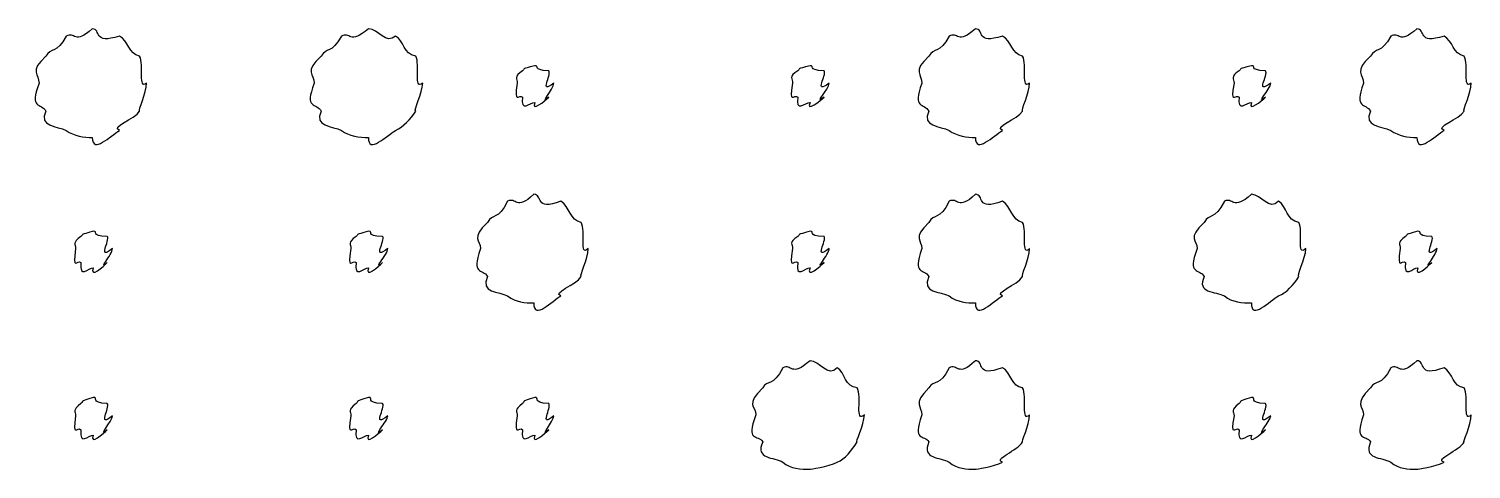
# Model space of a CAD drawing. Header units: millimetres. Extents: x -178 to -32, y 41 to 266.
# Drawn here: x -151.3 to -142.21, y 148.72 to 151.49 of the extents above; entities that cross this region are included whole.
import ezdxf

# ---------------------------------------------------------------- set-up
doc = ezdxf.new("R2010")
doc.units = ezdxf.units.MM
doc.layers.get('0').update_dxf_attribs({"linetype": 'CONTINUOUS'})

msp = doc.modelspace()

# ---------------------------------------------------------------- linework, layer by layer
at = {"color": 0}
for p, q in [((-150.899, 151.491), (-150.899, 151.491)), ((-149.158, 151.491), (-149.158, 151.491)), ((-145.334, 151.491), (-145.334, 151.491)), ((-142.552, 151.491), (-142.552, 151.491)), ((-148.111, 151.259), (-148.111, 151.259)), ((-146.376, 151.259), (-146.376, 151.259)), ((-143.594, 151.259), (-143.594, 151.259)), ((-148.117, 150.449), (-148.117, 150.449)), ((-145.334, 150.449), (-145.334, 150.449)), ((-143.594, 150.449), (-143.594, 150.449)), ((-150.893, 150.217), (-150.893, 150.217)), ((-149.158, 150.217), (-149.158, 150.217)), ((-146.376, 150.217), (-146.376, 150.217)), ((-142.547, 150.217), (-142.547, 150.217)), ((-146.376, 149.401), (-146.376, 149.401)), ((-145.334, 149.401), (-145.334, 149.401)), ((-142.552, 149.401), (-142.552, 149.401)), ((-150.893, 149.17), (-150.893, 149.17)), ((-149.158, 149.17), (-149.158, 149.17)), ((-148.111, 149.17), (-148.111, 149.17)), ((-143.594, 149.17), (-143.594, 149.17))]:
    msp.add_line(p, q, dxfattribs=at)
for points in [[(-151.064, 151.446), (-151.122, 151.331), (-151.161, 151.375), (-151.191, 151.32)], [(-150.899, 151.491), (-151.012, 151.389), (-151.009, 151.475), (-151.064, 151.446)], [(-150.728, 151.446), (-150.899, 151.389), (-150.84, 151.491), (-150.899, 151.491)], [(-150.601, 151.32), (-150.67, 151.331), (-150.673, 151.416), (-150.728, 151.446)], [(-149.329, 151.446), (-149.391, 151.331), (-149.426, 151.375), (-149.456, 151.32)], [(-149.158, 151.491), (-149.281, 151.389), (-149.274, 151.475), (-149.329, 151.446)], [(-148.988, 151.446), (-149.045, 151.389), (-149.099, 151.491), (-149.158, 151.491)], [(-148.861, 151.32), (-148.939, 151.331), (-148.935, 151.416), (-148.988, 151.446)], [(-145.5, 151.446), (-145.558, 151.331), (-145.596, 151.375), (-145.627, 151.32)], [(-145.334, 151.491), (-145.447, 151.389), (-145.445, 151.475), (-145.5, 151.446)], [(-145.163, 151.446), (-145.334, 151.389), (-145.275, 151.491), (-145.334, 151.491)], [(-145.037, 151.32), (-145.106, 151.331), (-145.108, 151.416), (-145.163, 151.446)], [(-142.717, 151.446), (-142.776, 151.331), (-142.814, 151.375), (-142.844, 151.32)], [(-142.552, 151.491), (-142.665, 151.389), (-142.662, 151.475), (-142.717, 151.446)], [(-142.381, 151.446), (-142.552, 151.389), (-142.493, 151.491), (-142.552, 151.491)], [(-142.254, 151.32), (-142.323, 151.331), (-142.326, 151.416), (-142.381, 151.446)], [(-151.191, 151.32), (-151.299, 151.22), (-151.235, 151.207), (-151.235, 151.149)], [(-150.557, 151.149), (-150.612, 151.102), (-150.571, 151.264), (-150.601, 151.32)], [(-149.456, 151.32), (-149.568, 151.22), (-149.5, 151.207), (-149.5, 151.149)], [(-148.817, 151.149), (-148.877, 151.102), (-148.831, 151.264), (-148.861, 151.32)], [(-148.111, 151.259), (-148.201, 151.234), (-148.166, 151.248), (-148.188, 151.226)], [(-148.023, 151.226), (-148.135, 151.234), (-148.074, 151.259), (-148.111, 151.259)], [(-146.376, 151.259), (-146.47, 151.234), (-146.431, 151.248), (-146.453, 151.226)], [(-146.288, 151.226), (-146.404, 151.234), (-146.339, 151.259), (-146.376, 151.259)], [(-145.627, 151.32), (-145.734, 151.22), (-145.671, 151.207), (-145.671, 151.149)], [(-144.993, 151.149), (-145.048, 151.102), (-145.006, 151.264), (-145.037, 151.32)], [(-143.594, 151.259), (-143.687, 151.234), (-143.649, 151.248), (-143.671, 151.226)], [(-143.506, 151.226), (-143.621, 151.234), (-143.557, 151.259), (-143.594, 151.259)], [(-142.844, 151.32), (-142.952, 151.22), (-142.888, 151.207), (-142.888, 151.149)], [(-142.21, 151.149), (-142.265, 151.102), (-142.224, 151.264), (-142.254, 151.32)], [(-148.188, 151.226), (-148.245, 151.19), (-148.221, 151.178), (-148.221, 151.149)], [(-147.99, 151.149), (-148.09, 151.073), (-148.001, 151.204), (-148.023, 151.226)], [(-146.453, 151.226), (-146.514, 151.19), (-146.486, 151.178), (-146.486, 151.149)], [(-146.255, 151.149), (-146.36, 151.073), (-146.266, 151.204), (-146.288, 151.226)], [(-143.671, 151.226), (-143.732, 151.19), (-143.704, 151.178), (-143.704, 151.149)], [(-143.473, 151.149), (-143.577, 151.073), (-143.484, 151.204), (-143.506, 151.226)], [(-151.235, 151.149), (-151.299, 150.981), (-151.22, 151.027), (-151.191, 150.972)], [(-150.601, 150.972), (-150.612, 150.981), (-150.557, 151.085), (-150.557, 151.149)], [(-149.5, 151.149), (-149.568, 150.981), (-149.485, 151.027), (-149.456, 150.972)], [(-148.861, 150.972), (-148.877, 150.981), (-148.817, 151.085), (-148.817, 151.149)], [(-148.221, 151.149), (-148.245, 151.007), (-148.21, 151.083), (-148.188, 151.061)], [(-148.188, 151.061), (-148.201, 150.963), (-148.14, 151.027), (-148.111, 151.027)], [(-148.111, 151.027), (-148.135, 150.963), (-148.045, 151.039), (-148.023, 151.061)], [(-148.023, 151.061), (-148.09, 151.007), (-147.99, 151.112), (-147.99, 151.149)], [(-146.486, 151.149), (-146.514, 151.007), (-146.475, 151.083), (-146.453, 151.061)], [(-146.453, 151.061), (-146.47, 150.963), (-146.405, 151.027), (-146.376, 151.027)], [(-146.376, 151.027), (-146.404, 150.963), (-146.31, 151.039), (-146.288, 151.061)], [(-146.288, 151.061), (-146.36, 151.007), (-146.255, 151.112), (-146.255, 151.149)], [(-145.671, 151.149), (-145.734, 150.981), (-145.656, 151.027), (-145.627, 150.972)], [(-145.037, 150.972), (-145.048, 150.981), (-144.993, 151.085), (-144.993, 151.149)], [(-143.704, 151.149), (-143.732, 151.007), (-143.693, 151.083), (-143.671, 151.061)], [(-143.671, 151.061), (-143.687, 150.963), (-143.623, 151.027), (-143.594, 151.027)], [(-143.594, 151.027), (-143.621, 150.963), (-143.528, 151.039), (-143.506, 151.061)], [(-143.506, 151.061), (-143.577, 151.007), (-143.473, 151.112), (-143.473, 151.149)], [(-142.888, 151.149), (-142.952, 150.981), (-142.873, 151.027), (-142.844, 150.972)], [(-142.254, 150.972), (-142.265, 150.981), (-142.21, 151.085), (-142.21, 151.149)], [(-151.191, 150.972), (-151.241, 150.875), (-151.119, 150.88), (-151.064, 150.851)], [(-150.728, 150.851), (-150.789, 150.875), (-150.63, 150.92), (-150.601, 150.972)], [(-149.456, 150.972), (-149.508, 150.875), (-149.384, 150.88), (-149.329, 150.851)], [(-148.988, 150.851), (-148.939, 150.875), (-148.894, 150.92), (-148.861, 150.972)], [(-145.627, 150.972), (-145.676, 150.875), (-145.555, 150.88), (-145.5, 150.851)], [(-145.163, 150.851), (-145.224, 150.875), (-145.066, 150.92), (-145.037, 150.972)], [(-142.844, 150.972), (-142.894, 150.875), (-142.773, 150.88), (-142.717, 150.851)], [(-142.381, 150.851), (-142.442, 150.875), (-142.283, 150.92), (-142.254, 150.972)], [(-151.064, 150.851), (-151.012, 150.815), (-150.954, 150.807), (-150.899, 150.807)], [(-150.899, 150.807), (-150.899, 150.698), (-150.783, 150.821), (-150.728, 150.851)], [(-149.329, 150.851), (-149.281, 150.815), (-149.216, 150.807), (-149.158, 150.807)], [(-149.158, 150.807), (-149.164, 150.698), (-149.043, 150.821), (-148.988, 150.851)], [(-145.5, 150.851), (-145.447, 150.815), (-145.39, 150.807), (-145.334, 150.807)], [(-145.334, 150.807), (-145.334, 150.698), (-145.219, 150.821), (-145.163, 150.851)], [(-142.717, 150.851), (-142.665, 150.815), (-142.607, 150.807), (-142.552, 150.807)], [(-142.552, 150.807), (-142.552, 150.698), (-142.436, 150.821), (-142.381, 150.851)], [(-148.117, 150.449), (-148.229, 150.341), (-148.227, 150.434), (-148.282, 150.405)], [(-147.946, 150.405), (-148.117, 150.341), (-148.057, 150.449), (-148.117, 150.449)], [(-145.334, 150.449), (-145.447, 150.341), (-145.445, 150.434), (-145.5, 150.405)], [(-145.163, 150.405), (-145.334, 150.341), (-145.275, 150.449), (-145.334, 150.449)], [(-143.594, 150.449), (-143.716, 150.341), (-143.71, 150.434), (-143.765, 150.405)], [(-143.423, 150.405), (-143.481, 150.341), (-143.535, 150.449), (-143.594, 150.449)], [(-148.282, 150.405), (-148.34, 150.283), (-148.378, 150.33), (-148.409, 150.272)], [(-147.819, 150.272), (-147.888, 150.283), (-147.891, 150.374), (-147.946, 150.405)], [(-145.5, 150.405), (-145.558, 150.283), (-145.596, 150.33), (-145.627, 150.272)], [(-145.037, 150.272), (-145.106, 150.283), (-145.108, 150.374), (-145.163, 150.405)], [(-143.765, 150.405), (-143.827, 150.283), (-143.861, 150.33), (-143.892, 150.272)], [(-143.296, 150.272), (-143.375, 150.283), (-143.371, 150.374), (-143.423, 150.405)], [(-148.409, 150.272), (-148.516, 150.169), (-148.453, 150.162), (-148.453, 150.107)], [(-147.775, 150.107), (-147.83, 150.052), (-147.788, 150.217), (-147.819, 150.272)], [(-145.627, 150.272), (-145.734, 150.169), (-145.671, 150.162), (-145.671, 150.107)], [(-144.993, 150.107), (-145.048, 150.052), (-145.006, 150.217), (-145.037, 150.272)], [(-143.892, 150.272), (-144.003, 150.169), (-143.936, 150.162), (-143.936, 150.107)], [(-143.252, 150.107), (-143.313, 150.052), (-143.266, 150.217), (-143.296, 150.272)], [(-150.971, 150.184), (-151.027, 150.143), (-151.004, 150.136), (-151.004, 150.107)], [(-150.893, 150.217), (-150.983, 150.187), (-150.948, 150.206), (-150.971, 150.184)], [(-150.805, 150.184), (-150.917, 150.187), (-150.856, 150.217), (-150.893, 150.217)], [(-150.772, 150.107), (-150.873, 150.026), (-150.783, 150.162), (-150.805, 150.184)], [(-149.236, 150.184), (-149.296, 150.143), (-149.269, 150.136), (-149.269, 150.107)], [(-149.158, 150.217), (-149.252, 150.187), (-149.214, 150.206), (-149.236, 150.184)], [(-149.07, 150.184), (-149.186, 150.187), (-149.121, 150.217), (-149.158, 150.217)], [(-149.037, 150.107), (-149.142, 150.026), (-149.048, 150.162), (-149.07, 150.184)], [(-146.453, 150.184), (-146.514, 150.143), (-146.486, 150.136), (-146.486, 150.107)], [(-146.376, 150.217), (-146.47, 150.187), (-146.431, 150.206), (-146.453, 150.184)], [(-146.288, 150.184), (-146.404, 150.187), (-146.339, 150.217), (-146.376, 150.217)], [(-146.255, 150.107), (-146.36, 150.026), (-146.266, 150.162), (-146.288, 150.184)], [(-142.624, 150.184), (-142.68, 150.143), (-142.657, 150.136), (-142.657, 150.107)], [(-142.547, 150.217), (-142.636, 150.187), (-142.602, 150.206), (-142.624, 150.184)], [(-142.458, 150.184), (-142.57, 150.187), (-142.51, 150.217), (-142.547, 150.217)], [(-142.425, 150.107), (-142.526, 150.026), (-142.436, 150.162), (-142.458, 150.184)], [(-151.004, 150.107), (-151.027, 149.959), (-150.992, 150.041), (-150.971, 150.019)], [(-150.805, 150.019), (-150.873, 149.959), (-150.772, 150.07), (-150.772, 150.107)], [(-149.269, 150.107), (-149.296, 149.959), (-149.258, 150.041), (-149.236, 150.019)], [(-149.07, 150.019), (-149.142, 149.959), (-149.037, 150.07), (-149.037, 150.107)], [(-148.453, 150.107), (-148.516, 149.933), (-148.438, 149.986), (-148.409, 149.931)], [(-147.819, 149.931), (-147.83, 149.933), (-147.775, 150.043), (-147.775, 150.107)], [(-146.486, 150.107), (-146.514, 149.959), (-146.475, 150.041), (-146.453, 150.019)], [(-146.288, 150.019), (-146.36, 149.959), (-146.255, 150.07), (-146.255, 150.107)], [(-145.671, 150.107), (-145.734, 149.933), (-145.656, 149.986), (-145.627, 149.931)], [(-145.037, 149.931), (-145.048, 149.933), (-144.993, 150.043), (-144.993, 150.107)], [(-143.936, 150.107), (-144.003, 149.933), (-143.921, 149.986), (-143.892, 149.931)], [(-143.296, 149.931), (-143.313, 149.933), (-143.252, 150.043), (-143.252, 150.107)], [(-142.657, 150.107), (-142.68, 149.959), (-142.646, 150.041), (-142.624, 150.019)], [(-142.458, 150.019), (-142.526, 149.959), (-142.425, 150.07), (-142.425, 150.107)], [(-150.971, 150.019), (-150.983, 149.915), (-150.922, 149.986), (-150.893, 149.986)], [(-150.893, 149.986), (-150.917, 149.915), (-150.827, 149.997), (-150.805, 150.019)], [(-149.236, 150.019), (-149.252, 149.915), (-149.187, 149.986), (-149.158, 149.986)], [(-149.158, 149.986), (-149.186, 149.915), (-149.092, 149.997), (-149.07, 150.019)], [(-146.453, 150.019), (-146.47, 149.915), (-146.405, 149.986), (-146.376, 149.986)], [(-146.376, 149.986), (-146.404, 149.915), (-146.31, 149.997), (-146.288, 150.019)], [(-142.624, 150.019), (-142.636, 149.915), (-142.575, 149.986), (-142.547, 149.986)], [(-142.547, 149.986), (-142.57, 149.915), (-142.481, 149.997), (-142.458, 150.019)], [(-148.409, 149.931), (-148.458, 149.827), (-148.337, 149.838), (-148.282, 149.809)], [(-147.946, 149.809), (-148.007, 149.827), (-147.848, 149.878), (-147.819, 149.931)], [(-145.627, 149.931), (-145.676, 149.827), (-145.555, 149.838), (-145.5, 149.809)], [(-145.163, 149.809), (-145.224, 149.827), (-145.066, 149.878), (-145.037, 149.931)], [(-143.892, 149.931), (-143.944, 149.827), (-143.82, 149.838), (-143.765, 149.809)], [(-143.423, 149.809), (-143.375, 149.827), (-143.329, 149.878), (-143.296, 149.931)], [(-148.282, 149.809), (-148.229, 149.768), (-148.172, 149.765), (-148.117, 149.765)], [(-148.117, 149.765), (-148.117, 149.651), (-148.001, 149.779), (-147.946, 149.809)], [(-145.5, 149.809), (-145.447, 149.768), (-145.39, 149.765), (-145.334, 149.765)], [(-145.334, 149.765), (-145.334, 149.651), (-145.219, 149.779), (-145.163, 149.809)], [(-143.765, 149.809), (-143.716, 149.768), (-143.652, 149.765), (-143.594, 149.765)], [(-143.594, 149.765), (-143.599, 149.651), (-143.478, 149.779), (-143.423, 149.809)], [(-146.547, 149.357), (-146.609, 149.232), (-146.643, 149.286), (-146.674, 149.231)], [(-146.376, 149.401), (-146.499, 149.291), (-146.492, 149.386), (-146.547, 149.357)], [(-146.205, 149.357), (-146.263, 149.291), (-146.317, 149.401), (-146.376, 149.401)], [(-146.079, 149.231), (-146.157, 149.232), (-146.153, 149.327), (-146.205, 149.357)], [(-145.5, 149.357), (-145.558, 149.232), (-145.596, 149.286), (-145.627, 149.231)], [(-145.334, 149.401), (-145.447, 149.291), (-145.445, 149.386), (-145.5, 149.357)], [(-145.163, 149.357), (-145.334, 149.291), (-145.275, 149.401), (-145.334, 149.401)], [(-145.037, 149.231), (-145.106, 149.232), (-145.108, 149.327), (-145.163, 149.357)], [(-142.717, 149.357), (-142.776, 149.232), (-142.814, 149.286), (-142.844, 149.231)], [(-142.552, 149.401), (-142.665, 149.291), (-142.662, 149.386), (-142.717, 149.357)], [(-142.381, 149.357), (-142.552, 149.291), (-142.493, 149.401), (-142.552, 149.401)], [(-142.254, 149.231), (-142.323, 149.232), (-142.326, 149.327), (-142.381, 149.357)], [(-150.893, 149.17), (-150.983, 149.137), (-150.948, 149.156), (-150.971, 149.131)], [(-150.805, 149.131), (-150.917, 149.137), (-150.856, 149.17), (-150.893, 149.17)], [(-149.158, 149.17), (-149.252, 149.137), (-149.214, 149.156), (-149.236, 149.131)], [(-149.07, 149.131), (-149.186, 149.137), (-149.121, 149.17), (-149.158, 149.17)], [(-148.111, 149.17), (-148.201, 149.137), (-148.166, 149.156), (-148.188, 149.131)], [(-148.023, 149.131), (-148.135, 149.137), (-148.074, 149.17), (-148.111, 149.17)], [(-146.674, 149.231), (-146.786, 149.122), (-146.718, 149.117), (-146.718, 149.06)], [(-146.034, 149.06), (-146.095, 149.005), (-146.048, 149.175), (-146.079, 149.231)], [(-145.627, 149.231), (-145.734, 149.122), (-145.671, 149.117), (-145.671, 149.06)], [(-144.993, 149.06), (-145.048, 149.005), (-145.006, 149.175), (-145.037, 149.231)], [(-143.594, 149.17), (-143.687, 149.137), (-143.649, 149.156), (-143.671, 149.131)], [(-143.506, 149.131), (-143.621, 149.137), (-143.557, 149.17), (-143.594, 149.17)], [(-142.844, 149.231), (-142.952, 149.122), (-142.888, 149.117), (-142.888, 149.06)], [(-142.21, 149.06), (-142.265, 149.005), (-142.224, 149.175), (-142.254, 149.231)], [(-150.971, 149.131), (-151.027, 149.088), (-151.004, 149.083), (-151.004, 149.054)], [(-150.772, 149.054), (-150.873, 148.971), (-150.783, 149.109), (-150.805, 149.131)], [(-149.236, 149.131), (-149.296, 149.088), (-149.269, 149.083), (-149.269, 149.054)], [(-149.037, 149.054), (-149.142, 148.971), (-149.048, 149.109), (-149.07, 149.131)], [(-148.188, 149.131), (-148.245, 149.088), (-148.221, 149.083), (-148.221, 149.054)], [(-147.99, 149.054), (-148.09, 148.971), (-148.001, 149.109), (-148.023, 149.131)], [(-146.718, 149.06), (-146.786, 148.883), (-146.703, 148.94), (-146.674, 148.889)], [(-146.079, 148.889), (-146.095, 148.883), (-146.034, 148.996), (-146.034, 149.06)], [(-145.671, 149.06), (-145.734, 148.883), (-145.656, 148.94), (-145.627, 148.889)], [(-145.037, 148.889), (-145.048, 148.883), (-144.993, 148.996), (-144.993, 149.06)], [(-143.671, 149.131), (-143.732, 149.088), (-143.704, 149.083), (-143.704, 149.054)], [(-143.473, 149.054), (-143.577, 148.971), (-143.484, 149.109), (-143.506, 149.131)], [(-142.888, 149.06), (-142.952, 148.883), (-142.873, 148.94), (-142.844, 148.889)], [(-142.254, 148.889), (-142.265, 148.883), (-142.21, 148.996), (-142.21, 149.06)], [(-151.004, 149.054), (-151.027, 148.908), (-150.992, 148.991), (-150.971, 148.966)], [(-150.805, 148.966), (-150.873, 148.908), (-150.772, 149.021), (-150.772, 149.054)], [(-149.269, 149.054), (-149.296, 148.908), (-149.258, 148.991), (-149.236, 148.966)], [(-149.07, 148.966), (-149.142, 148.908), (-149.037, 149.021), (-149.037, 149.054)], [(-148.221, 149.054), (-148.245, 148.908), (-148.21, 148.991), (-148.188, 148.966)], [(-148.023, 148.966), (-148.09, 148.908), (-147.99, 149.021), (-147.99, 149.054)], [(-143.704, 149.054), (-143.732, 148.908), (-143.693, 148.991), (-143.671, 148.966)], [(-143.506, 148.966), (-143.577, 148.908), (-143.473, 149.021), (-143.473, 149.054)], [(-150.971, 148.966), (-150.983, 148.861), (-150.922, 148.933), (-150.893, 148.933)], [(-150.893, 148.933), (-150.917, 148.861), (-150.827, 148.944), (-150.805, 148.966)], [(-149.236, 148.966), (-149.252, 148.861), (-149.187, 148.933), (-149.158, 148.933)], [(-149.158, 148.933), (-149.186, 148.861), (-149.092, 148.944), (-149.07, 148.966)], [(-148.188, 148.966), (-148.201, 148.861), (-148.14, 148.933), (-148.111, 148.933)], [(-148.111, 148.933), (-148.135, 148.861), (-148.045, 148.944), (-148.023, 148.966)], [(-146.674, 148.889), (-146.726, 148.78), (-146.602, 148.795), (-146.547, 148.762)], [(-146.205, 148.762), (-146.157, 148.78), (-146.112, 148.836), (-146.079, 148.889)], [(-145.627, 148.889), (-145.676, 148.78), (-145.555, 148.795), (-145.5, 148.762)], [(-145.163, 148.762), (-145.224, 148.78), (-145.066, 148.836), (-145.037, 148.889)], [(-143.671, 148.966), (-143.687, 148.861), (-143.623, 148.933), (-143.594, 148.933)], [(-143.594, 148.933), (-143.621, 148.861), (-143.528, 148.944), (-143.506, 148.966)], [(-142.844, 148.889), (-142.894, 148.78), (-142.773, 148.795), (-142.717, 148.762)], [(-142.381, 148.762), (-142.442, 148.78), (-142.283, 148.836), (-142.254, 148.889)], [(-146.547, 148.762), (-146.499, 148.718), (-146.434, 148.718), (-146.376, 148.718)], [(-146.376, 148.718), (-146.382, 148.718), (-146.26, 148.732), (-146.205, 148.762)], [(-145.5, 148.762), (-145.447, 148.718), (-145.39, 148.718), (-145.334, 148.718)], [(-145.334, 148.718), (-145.334, 148.718), (-145.219, 148.732), (-145.163, 148.762)], [(-142.717, 148.762), (-142.665, 148.718), (-142.607, 148.718), (-142.552, 148.718)], [(-142.552, 148.718), (-142.552, 148.718), (-142.436, 148.732), (-142.381, 148.762)]]:
    msp.add_open_spline(points, degree=3, dxfattribs=at)

doc.saveas('drawing.dxf')
